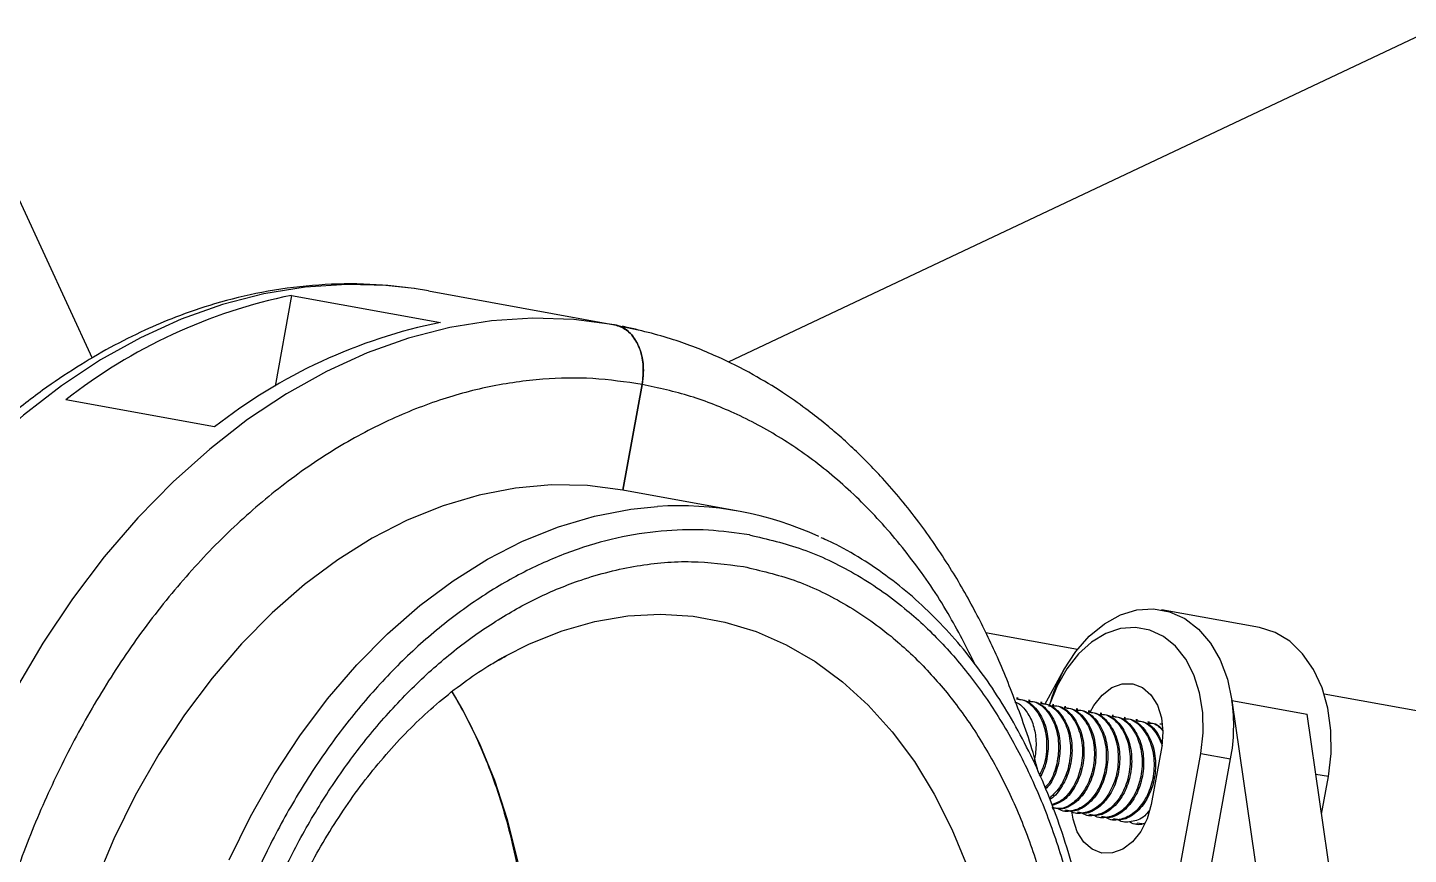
# Model space of a CAD drawing. Header units: inches. Extents: x 0 to 34.2, y 0 to 22.
# Drawn here: x 8.374 to 8.6287, y 11.0445 to 11.197 of the extents above; entities that cross this region are included whole.
import ezdxf

# ---------------------------------------------------------------- set-up
doc = ezdxf.new("R2010")
doc.units = ezdxf.units.IN
doc.header["$MEASUREMENT"] = 0

msp = doc.modelspace()

# ---------------------------------------------------------------- linework, layer by layer
at = {"color": 7, "linetype": 'Continuous', "lineweight": 25}
for p, q in [((8.325751632519648, 11.26604185637746), (8.385923748770628, 11.13604224289748)), ((8.77830390813124, 11.26526056120213), (8.503214757354579, 11.13529154651337)), ((8.422686303390106, 11.14762020287722), (8.419648199126357, 11.13088734891034)), ((8.422686303390106, 11.14762020287722), (8.450140024394111, 11.14263556206208)), ((8.447926760894848, 11.14843621209926), (8.445277944325973, 11.14886880283368)), ((8.447926760894848, 11.14843621209926), (8.482243912149887, 11.14220541108027)), ((8.482257777256176, 11.14220289382502), (8.482243912179026, 11.14220541124079)), ((8.482257777256176, 11.14220289382502), (8.486616276602595, 11.1412786347122)), ((8.487336110974802, 11.1312039053641), (8.483793648120354, 11.11169321432829)), ((8.483807513197505, 11.11169069691251), (8.487349976051952, 11.13120138794842)), ((8.40847391095471, 11.12335327127251), (8.381020189950721, 11.12833791208774)), ((8.505077214509667, 11.10782885938845), (8.483793648192918, 11.11169321472811)), ((8.601187122658366, 11.08634786724397), (8.583162522415934, 11.08962050770064)), ((8.56763197123226, 11.0823160144753), (8.55068105414838, 11.08539371141623)), ((8.460765277814847, 11.08033823136299), (8.461962733078217, 11.08101667307313)), ((8.561647455351402, 11.07217137486724), (8.565148614909743, 11.07853427678496)), ((8.660423461380425, 11.06546830741863), (8.61315856142256, 11.07404996924213)), ((8.556693354924766, 11.07329605339014), (8.556418219800907, 11.07334600835873)), ((8.558894435916038, 11.07289641364205), (8.55861930079199, 11.07294636861064)), ((8.561095516907137, 11.07249677389405), (8.560820381783277, 11.07254672886255)), ((8.563296597898221, 11.07209713414596), (8.563021462774548, 11.07214708911446)), ((8.565497678889509, 11.07169749439787), (8.565222543765461, 11.07174744936637)), ((8.567698759880592, 11.07129785464978), (8.567423624756731, 11.07134780961828)), ((8.569899840871692, 11.07089821490169), (8.569624705748003, 11.07094816987019)), ((8.596129372644182, 11.07290924877996), (8.607488806472732, 10.99446790341093)), ((8.596129372644182, 11.07290924877996), (8.609994449753954, 11.07039183304396)), ((8.572100921862964, 11.07049857515359), (8.571825786739103, 11.0705485301221)), ((8.57430200285425, 11.0700989354055), (8.574026867730202, 11.07014889037401)), ((8.576503083845147, 11.06969929565741), (8.576227948721474, 11.06974925062591)), ((8.578704164836434, 11.06929965590932), (8.578429029712558, 11.06934961087782)), ((8.580905245827704, 11.06890001616123), (8.580630110703657, 11.06894997112973)), ((8.583106326818804, 11.06850037641314), (8.582831191694929, 11.06855033138164)), ((8.620673026610731, 10.99665207207267), (8.609994449753954, 11.07039183304396)), ((8.583168030202408, 11.0644271589095), (8.581219675638133, 11.05369627887073)), ((8.582905891075209, 11.02198338400673), (8.590374631966071, 11.0631186906955)), ((8.588886303739233, 11.02352611548343), (8.595893019488397, 11.06211674346674)), ((8.590374631966071, 11.0631186906955), (8.595893019488397, 11.06211674346674)), ((8.61391761973083, 11.05884410300998), (8.61160594554472, 11.05926382263562)), ((8.612665446339275, 11.05194755414807), (8.61391761973083, 11.05884410300998)), ((8.562948888402158, 11.05296369633424), (8.563224023526017, 11.05291374136574)), ((8.565149969393241, 11.05256405658624), (8.565425104517288, 11.05251410161765)), ((8.567351050384527, 11.05216441683815), (8.567626185508388, 11.05211446186956)), ((8.569552131375612, 11.05176477709006), (8.569827266499471, 11.05171482212156)), ((8.571753212366712, 11.05136513734197), (8.57202834749076, 11.05131518237347)), ((8.573954293357982, 11.05096549759388), (8.574229428481843, 11.05091554262538)), ((8.576155374349254, 11.05056585784579), (8.576430509472942, 11.05051590287729)), ((8.578356455340167, 11.0501662180977), (8.578631590464214, 11.0501162631292)), ((8.580020401715325, 11.0500955883352), (8.578658639472197, 11.05028404608881))]:
    msp.add_line(p, q, dxfattribs=at)
at = {"color": 7, "linetype": 'Continuous', "lineweight": 25, "flags": 128}
for points in [[(8.445277944325973, 11.14886880283368), (8.440440945126545, 11.14941457449889), (8.43285869795576, 11.14965215161598), (8.425217650256618, 11.14914776434966), (8.41755572473189, 11.14790391598605), (8.409910947701459, 11.14592677977426), (8.40232126037637, 11.1432261682887), (8.394824330556881, 11.1398154847288), (8.387457365685062, 11.13571165639876), (8.380256928183723, 11.13093505069685), (8.373258753997266, 11.12550937403149), (8.366497575231074, 11.11946155416595), (8.360006947777347, 11.11282160657492), (8.353819084775736, 11.10562248547729), (8.347964696738323, 11.09789992028343), (8.342472839133299, 11.08969223826933), (8.3398742606262, 11.08542388414203)], [(8.482243912149887, 11.14220541108027), (8.474758096381585, 11.1431837734799), (8.4671758492108, 11.14342135059699), (8.45953480151183, 11.14291696333076), (8.45187287598693, 11.14167311496706), (8.444228098956497, 11.13969597875528), (8.436638411631394, 11.13699536726971), (8.429141481811921, 11.13358468370982), (8.421774516940102, 11.12948085537987), (8.414574079438951, 11.12470424967795), (8.407575905252306, 11.11927857301259), (8.400814726486098, 11.11323075314696), (8.394324099032387, 11.10659080555594), (8.388136236030777, 11.0993916844583), (8.382281847993363, 11.09166911926444), (8.376789990388323, 11.08346143725034), (8.371687919436216, 11.07480937333834)], [(8.483793648120354, 11.11169321432829), (8.477256167636863, 11.11251873320188), (8.470630291251698, 11.11264104497174), (8.463954898186284, 11.11205943193854), (8.457269158215354, 11.11077730688285), (8.450612301826755, 11.10880219303949), (8.444023390026121, 11.10614567995284), (8.437541085134276, 11.10282335547181), (8.431203423926169, 11.09885471428383), (8.42504759443827, 11.09426304352417), (8.419109717757445, 11.08907528613193), (8.413424636070511, 11.0833218827546), (8.408025708217185, 11.07703659312927), (8.402944613948193, 11.07025629798705), (8.39821116803492, 11.06302078264561), (8.39385314532241, 11.05537250355689), (8.389896117753182, 11.04735633918204), (8.386363304316067, 11.03901932665419)], [(8.411173631827513, 11.0434951645381), (8.415130973560176, 11.05151165708153), (8.419489345259095, 11.05916021275593), (8.424223170265645, 11.06639594679522), (8.429304668612646, 11.07317639703481), (8.434704020046984, 11.07946177309671), (8.44038953902791, 11.08521518989475), (8.44632786066877, 11.09040288409164), (8.45248413653729, 11.09499441223483), (8.458822239158545, 11.0989628294116), (8.46530497402613, 11.10228484737177), (8.47189429787422, 11.10494097119327), (8.478551541930246, 11.10691561368511), (8.485237638839084, 11.10819718686014), (8.490177190900065, 11.10869454728292)], [(8.461962733078217, 11.08101667307313), (8.466578659931526, 11.08335200912981), (8.472565444569765, 11.08574377279124), (8.478616573865752, 11.08745784368249), (8.484689603495433, 11.08848219882779), (8.490741935519681, 11.08880965311169), (8.496731117177543, 11.08843790967783), (8.502615138663113, 11.08736957603922), (8.508352727793309, 11.08561214578871), (8.513903639502802, 11.08317794603682), (8.519228938134175, 11.08008405094591), (8.524291270544078, 11.07635216196692), (8.529055128107638, 11.0720084556198), (8.533487095786844, 11.06708339988361), (8.53755608651284, 11.06161154048571), (8.541233559239497, 11.05563125858821), (8.54449371913756, 11.04918450157182), (8.547313698528093, 11.04231648880496)], [(8.565148614909743, 11.07853427678496), (8.567313446027143, 11.08189975575729), (8.569820264225514, 11.08476614454694), (8.572594006060099, 11.08704761283063), (8.575551615401402, 11.08867584497691), (8.578604530444702, 11.08960208566994), (8.581661335577994, 11.0897985998241), (8.58463049870573, 11.0892595030761), (8.587423112059778, 11.08800093798422), (8.589955554427164, 11.08606059066017), (8.592151995080929, 11.0834965623074), (8.593946664432384, 11.08038562945477), (8.595285823417408, 11.07682094498274), (8.596129372644182, 11.07290924877996)], [(8.590374631966071, 11.0631186906955), (8.590812691917629, 11.06692758307396), (8.590745009903882, 11.07069588482204), (8.590173890754105, 11.07429527094344), (8.589118783246201, 11.07760316866072), (8.587615617800934, 11.08050693148444), (8.585715582914407, 11.08290767525444), (8.583483381996142, 11.08472364552087), (8.580995029971097, 11.08589300159446), (8.57833526468291, 11.08637592245651), (8.575594661248624, 11.08615596281627), (8.572866547631284, 11.08524061313555), (8.570243826467594, 11.08366104454986), (8.567815811381752, 11.0814710473728), (8.565665185515018, 11.07874519933177), (8.563865185852181, 11.07557632591245), (8.562477109222833, 11.07207233929845), (8.56244188914765, 11.07196176700575)], [(8.61391761973083, 11.05884410300998), (8.614425870183586, 11.06312642786103), (8.61439732306592, 11.0673732963065), (8.613832845767236, 11.07145566939754), (8.612749589644698, 11.07524950629372), (8.611180468887486, 11.07863953318068), (8.60917316043575, 11.08152274580685), (8.606788655341184, 11.08381153921558), (8.604099405584432, 11.08543636957744), (8.601187122658366, 11.08634786724397)], [(8.569949969895369, 11.07073209345126), (8.57065022473324, 11.07199035021897), (8.572180663699575, 11.07390382836654), (8.573968755535011, 11.07526065709809), (8.575892644735518, 11.07596837077772), (8.57782122143192, 11.07597873988769), (8.579623056309327, 11.07529105779034), (8.581175357298488, 11.07395218888417), (8.58237233765218, 11.07205337487246), (8.583132425137611, 11.06972401679223), (8.583403821048496, 11.06712285654721), (8.583168030202408, 11.0644271589095)], [(8.424122546646862, 10.91950889644512), (8.42417222469069, 10.91954744136763), (8.429608713309861, 10.92414896935764), (8.434799642923533, 10.92931725126927), (8.439708602890178, 10.93501603531824), (8.444301160382864, 10.94120534862908), (8.448545101910145, 10.94784177761594), (8.452410659271973, 10.95487877249767), (8.455870718360636, 10.96226697381142), (8.45890100934752, 10.96995455863314), (8.461480276918708, 10.97788760407904), (8.463590429365485, 10.98601046553505), (8.46521666548454, 10.99426616696444), (8.466347578397723, 11.0025968005534), (8.466975235564078, 11.01094393289278), (8.46709523441882, 11.01924901484658), (8.466706733256693, 11.02745379223218), (8.465812457134223, 11.03550071443142), (8.46441867875577, 11.04333333806655), (8.46253517447507, 11.05089672291069), (8.46017515572143, 11.05813781725343), (8.45735517633071, 11.06500583002057), (8.45409501643263, 11.07145258703733), (8.452281778682636, 11.07454456242966)], [(8.581219675638133, 11.05369627887073), (8.580492766791334, 11.05108975117938), (8.579324277580161, 11.04875002398918), (8.577793838613827, 11.04683654584152), (8.576005746778579, 11.04547971710998), (8.574081857577697, 11.04477200343044), (8.572153280881484, 11.04476163432046), (8.570351446004077, 11.04544931641782), (8.568799145014916, 11.04678818532398), (8.567602164661206, 11.0486869993357), (8.56684207717579, 11.05101635741593), (8.566624378475096, 11.05248945801975)]]:
    msp.add_lwpolyline(points, dxfattribs=at)
at = {"color": 7, "linetype": 'Continuous', "lineweight": 25}
for centre, radius, start, end in [((8.442683006919712, 11.04975212216539), 0.09989008646643796, 101.5478984686327, 128.1197191424811), ((8.470136727923887, 11.04476748135026), 0.09989008646640865, 101.5478984686327, 128.1197191424811), ((8.494040289889156, 11.04703442067236), 0.06178102255086993, 65.23809883421237, 93.58498042745944), ((8.594089138066204, 11.06272081945731), 0.03297907386856899, 151.3472656917629, 164.1076129468638), ((8.562750037053085, 11.06824140715262), 0.03370413609589402, 349.5301287733404, 7.960745935629418)]:
    msp.add_arc(centre, radius, start, end, dxfattribs=at)
for points, knots in [([(8.445324007638186, 11.14886209686008), (8.442178491237769, 11.14921692855956), (8.43583422036112, 11.14993259750879), (8.426432560923057, 11.14958296932156), (8.417308268463165, 11.14834460866988), (8.408968259355778, 11.14630959537984), (8.401759415523724, 11.14384900336802), (8.395339902369466, 11.14113508305962), (8.389250099825581, 11.13808271562667), (8.382952332746397, 11.13438798066048), (8.376420186762491, 11.1299661787467), (8.369403861697082, 11.12448838767961), (8.361749501233144, 11.11753485959184), (8.353573293649948, 11.10887323076466), (8.345320719961318, 11.09827505241605), (8.339777345263132, 11.09043592592556), (8.337337720173304, 11.08594456818501), (8.337307987422339, 11.0858898300935)], [0, 0, 0, 0, 0.07510799325996104, 0.1514871943337111, 0.2292069910258564, 0.3035447158691542, 0.3653378791380984, 0.4143820698355131, 0.4701855491884425, 0.5249356959664134, 0.5817797214648895, 0.6471315718015961, 0.7218449996694467, 0.8058985717950328, 0.8992719515644214, 0.998772384331855, 1, 1, 1, 1]), ([(8.482243912149887, 11.14220541108027), (8.482995945925847, 11.14195747234287), (8.484500013477767, 11.14146159486797), (8.486251430814418, 11.13940623636232), (8.48735417611, 11.13664902408041), (8.487678594456398, 11.13375675914229), (8.48743340105128, 11.13192910045424), (8.487336110974802, 11.1312039053641)], [0, 0, 0, 0, 0.2146938603871431, 0.4293877207673774, 0.644081581349256, 0.858775442377936, 1, 1, 1, 1]), ([(8.487349976051952, 11.13120138794842), (8.487473233052386, 11.13231189799765), (8.487719747053267, 11.1345329180963), (8.487067217984855, 11.13767119616024), (8.48572621432481, 11.14019361241025), (8.484008649573585, 11.14171297566559), (8.4827551516108, 11.14206372163871), (8.482257777256176, 11.14220289382502)], [0, 0, 0, 0, 0.2146938613774519, 0.4293877227645287, 0.6440815838875149, 0.8587754445334479, 1, 1, 1, 1]), ([(8.560347634175574, 11.0598770608709), (8.560300752475314, 11.06007316809483), (8.559339455934923, 11.06409429350015), (8.556855103136904, 11.07113654745535), (8.55308432001693, 11.0806935658527), (8.548869132268319, 11.08935927297797), (8.544059904424063, 11.09774326138397), (8.538336736680288, 11.10608484020158), (8.533123064441089, 11.11238313801378), (8.528968903942348, 11.11676646267656), (8.52622844339894, 11.11944652536707), (8.523489166440438, 11.12192983561219), (8.520621018717678, 11.1243401043831), (8.517249665568212, 11.12695215823733), (8.512965694398938, 11.12994463930413), (8.507525360391902, 11.13324919914348), (8.500830471683743, 11.13660215164271), (8.492820435163804, 11.13976893622172), (8.486885929706014, 11.14117356034057), (8.483732480019762, 11.14191994291936)], [0, 0, 0, 0, 0.004500906782377426, 0.09228987210418112, 0.1711692007248708, 0.2434045491950058, 0.3208278238767097, 0.4051598087636281, 0.4940560324773914, 0.5284896861325519, 0.5620720221621612, 0.5948006848434524, 0.6266735863751901, 0.6629182264160598, 0.7095131746126647, 0.7664983475541827, 0.833902223547162, 0.9117397422990496, 1, 1, 1, 1]), ([(8.487336110974802, 11.1312039053641), (8.484313831750203, 11.13163768666371), (8.478269149827799, 11.13250526698462), (8.468825962801317, 11.13231829793047), (8.459151476227301, 11.13097016300364), (8.449205567037469, 11.1282342611612), (8.439223225801273, 11.12413276550408), (8.429278347190913, 11.11859782069135), (8.419573995293401, 11.11168210665022), (8.410271693929268, 11.10346236219272), (8.401523608444444, 11.094060093306), (8.393464378842644, 11.08363389652932), (8.38620392588982, 11.07237152166006), (8.379850209953412, 11.06052597896393), (8.374392721675767, 11.04821987288198), (8.369911824168186, 11.03576417191955), (8.366323784005173, 11.02317464977626), (8.363613006463755, 11.01057553372838), (8.361721563347364, 10.99782730014684), (8.360654840295906, 10.98478033288017), (8.360470993649248, 10.9715440813723), (8.36125400074497, 10.95810489812612), (8.363038016769725, 10.94478150544404), (8.365875859108142, 10.9316856313062), (8.369755445169593, 10.9190917608943), (8.374639872255337, 10.90721430190356), (8.380458847317907, 10.89624905958165), (8.38711263187336, 10.88636327704857), (8.394476988386526, 10.87768557681492), (8.402380138808391, 10.87033684553574), (8.410729416331424, 10.86427912125746), (8.41931235816137, 10.85961609013492), (8.428087279422694, 10.85612117302686), (8.43405114501208, 10.8548084627074), (8.4370331387135, 10.85415209414152)], [0, 0, 0, 0, 0.02912382761476008, 0.05824884506697987, 0.08912050993435955, 0.1199945271050201, 0.1519019126373486, 0.1843130552574874, 0.2170689551740843, 0.2499999951265724, 0.2829310350790597, 0.3156869349956566, 0.3480980776157955, 0.3800054631481246, 0.4108771278766055, 0.4417511449192434, 0.4708743784939196, 0.4999999949787954, 0.529123228569556, 0.558248845066319, 0.5891205099342353, 0.6199945271043745, 0.6519019126367036, 0.6843130552568425, 0.7170689551734402, 0.7499999951259274, 0.7829310350784142, 0.8156869349950124, 0.8480980776151501, 0.8800054631474797, 0.9108771278736959, 0.9417511449186216, 0.970874977586225, 1, 1, 1, 1]), ([(8.54883697523319, 11.07940059807797), (8.547198385731765, 11.0826422311495), (8.543688678936665, 11.08958550865086), (8.537255829355495, 11.09897532075076), (8.52990997190329, 11.10767181135632), (8.522001989211379, 11.11501563427023), (8.51365395957278, 11.12107462608377), (8.505070691358334, 11.12573732568232), (8.496295851256214, 11.12923232522737), (8.490331975057853, 11.13054502477067), (8.487349976051952, 11.13120138794842)], [0, 0, 0, 0, 0.1167233408791108, 0.2500105745252695, 0.3818949541377658, 0.5117294926885093, 0.6373495733484648, 0.7629792258304133, 0.8814871923107753, 1, 1, 1, 1]), ([(8.507114094041167, 11.10342825711102), (8.504602575797282, 11.10378898161443), (8.49957941583996, 11.10451044835497), (8.491732031949791, 11.10435573813672), (8.483692292675986, 11.10323628994909), (8.475405002929179, 11.10095646734982), (8.467109127061367, 11.09754723838101), (8.458846361534645, 11.09294082205108), (8.450802010424145, 11.08720963198837), (8.443071480093366, 11.0803789130569), (8.435801285801679, 11.07256585920633), (8.42912144361997, 11.06392349940149), (8.423083659812965, 11.05456909616646), (8.417233013314718, 11.04366573020262), (8.411875247147108, 11.03117914798949), (8.407396424352367, 11.01727701629212), (8.404469855677352, 11.00436254662722), (8.402724483648587, 10.99259499908151), (8.4018379279748, 10.98175256555363), (8.401685109237405, 10.97075292386269), (8.402338237576286, 10.9595550773945), (8.403821929729872, 10.9484829285182), (8.40618597343388, 10.93760339772894), (8.409401367381413, 10.92716402603946), (8.413460907112484, 10.91729387764468), (8.418296774987741, 10.90818166953939), (8.423812601029834, 10.8999881199515), (8.429929190033121, 10.8927727494706), (8.437202611445818, 10.88599910929198), (8.445702527717824, 10.88013442779959), (8.455324559041753, 10.87553237227404), (8.46201760461975, 10.87397091297213), (8.465313032481038, 10.87320210355232)], [0, 0, 0, 0, 0.02912547583391309, 0.05825238351038796, 0.08912584776757694, 0.1200021427510961, 0.1521624466515565, 0.1843255927196481, 0.217083841171773, 0.2500172596156609, 0.2829506780595485, 0.3157089265116731, 0.3478692306379788, 0.3800323769377974, 0.4211706176828889, 0.461186453087608, 0.4999999945926464, 0.5291247556005136, 0.5582523841449534, 0.5891258484007765, 0.6200021433856343, 0.6521624472829685, 0.6843255933541975, 0.7170838418063221, 0.7500172602502096, 0.7829506786940986, 0.8157089271462235, 0.8478692312723107, 0.8800323775723504, 0.9211706183174448, 0.9611870952246638, 1, 1, 1, 1]), ([(8.507114094041167, 11.10342825711102), (8.510409521902833, 11.10265944769204), (8.517102567481377, 11.10109798839177), (8.526724598800708, 11.09649593285358), (8.53522451508977, 11.09063125140772), (8.542497936450975, 11.08385761108994), (8.548614525636747, 11.07664224110204), (8.554130350983296, 11.06844868963351), (8.558966221479015, 11.05933648861109), (8.56302575143831, 11.04946631380439), (8.566241181445307, 11.03902703958078), (8.568605093086557, 11.02814715183977), (8.570249293992648, 11.01588265118851), (8.570875617634139, 11.00230971123432), (8.57018096114723, 10.98772003465741), (8.568220155710893, 10.97342532023557), (8.565030619789749, 10.95935369075559), (8.560551902618167, 10.94545111500449), (8.555194108409827, 10.93296465041827), (8.549343467876634, 10.92206126021018), (8.543305682514877, 10.91270686054054), (8.536625841087565, 10.90406450889646), (8.529355645349392, 10.89625141844424), (8.521625120038356, 10.88942083757427), (8.513580750503348, 10.88368913761968), (8.505318052427434, 10.8790845887981), (8.49612743877137, 10.87530018708748), (8.486108505152627, 10.87279790332486), (8.475482829814101, 10.87187240338455), (8.468668281376418, 10.87276340503424), (8.465313032481038, 10.87320210355232)], [0, 0, 0, 0, 0.03881558537273412, 0.07883482600232752, 0.1199759079448669, 0.1521412755797312, 0.1843038008450945, 0.217064311732916, 0.2500000047105478, 0.2829356976881797, 0.3156962085760008, 0.3478615759784432, 0.3800241010186237, 0.421167701093042, 0.4611863332059453, 0.500000004772184, 0.538816226917795, 0.5788348259980213, 0.6199759079438962, 0.6521412755754857, 0.684303800844157, 0.7170643117319792, 0.7500000047096109, 0.7829356976872429, 0.8156962085750644, 0.8478615759777048, 0.8800241010176894, 0.9211677010924321, 0.961185691722116, 0.9999999999999999, 0.9999999999999999, 0.9999999999999999, 0.9999999999999999]), ([(8.569174284303694, 10.97325239900222), (8.569666309568065, 10.97620536382595), (8.57035674594235, 10.98034912325148), (8.571060642672817, 10.98649997254414), (8.571520167076097, 10.99174602348914), (8.571832404922393, 10.99799475691077), (8.571904581207686, 11.0045296917997), (8.571695173592508, 11.01132405189039), (8.571175389074401, 11.01825719752159), (8.570325566919541, 11.0252481685318), (8.569133540598424, 11.03222785728864), (8.567592446892295, 11.0391374696354), (8.565699558252973, 11.0459255313233), (8.563455396076211, 11.05254607242664), (8.56086308263075, 11.05895748076377), (8.557927849077405, 11.06512167247055), (8.554656607205896, 11.0710035101131), (8.551057676250913, 11.07657034545478), (8.547140431846156, 11.08179132840096), (8.542915461813067, 11.08663809493073), (8.53839305931091, 11.09108041845036), (8.53358820025652, 11.0951008743233), (8.52850133918509, 11.09863787381251), (8.524082580797614, 11.10126788710521), (8.521295828140975, 11.10250471066221), (8.5203609460341, 11.10291963238471)], [0, 0, 0, 0, 0.05371244685448071, 0.07537220089131651, 0.1113142436951167, 0.148576710407452, 0.1884932137867273, 0.2300899659478176, 0.2729753912015075, 0.3168388656137452, 0.3614624964738276, 0.4066882677330072, 0.4524008503404794, 0.4985158565768308, 0.544970760401846, 0.5917219427408213, 0.6387401892394259, 0.6860085020694917, 0.7335207651927702, 0.781281143838672, 0.8293040880109586, 0.8776148130149364, 0.9262500635490507, 0.9752588390658917, 0.9999999999999999, 0.9999999999999999, 0.9999999999999999, 0.9999999999999999]), ([(8.466372636166131, 10.87903804339694), (8.46324439217171, 10.87976787971676), (8.456890893110058, 10.88125018556663), (8.447756582034074, 10.88561865621984), (8.439687764498693, 10.89118603538981), (8.432782732572376, 10.89761617469144), (8.42697160798256, 10.90447245683105), (8.421733925691488, 10.91224952225819), (8.417150971789493, 10.92089571704321), (8.413296809909282, 10.93025386648202), (8.410245798747493, 10.94016488110421), (8.407998998400231, 10.95050216349413), (8.40643832111924, 10.96214472910629), (8.405843706355393, 10.97502953666188), (8.406502992446239, 10.98887955179744), (8.408364386672929, 11.00244956764988), (8.411392223588908, 11.01580778831155), (8.415643715948208, 11.02900563074667), (8.420729927794586, 11.04085896554809), (8.426283932241457, 11.05121006019039), (8.432021104066255, 11.06009745116972), (8.438361675582716, 11.06830359454034), (8.445259380405874, 11.07570935269255), (8.452589516504178, 11.08219282548747), (8.460226607059056, 11.08763211893182), (8.468077320924493, 11.09200811147739), (8.476801859423535, 11.09560040699928), (8.486312959355287, 11.09797590329335), (8.496399964524954, 11.0988547278362), (8.502869239468424, 11.09800881564851), (8.506054490356263, 11.09759231726648)], [0, 0, 0, 0, 0.03881420145439427, 0.07883208373471164, 0.1199756739666087, 0.1521380628438668, 0.184303445877833, 0.2171501914804838, 0.2499999949514708, 0.2828467406404255, 0.3156965441999666, 0.3478589333170187, 0.3800243165932549, 0.4211652542181171, 0.4611837774423989, 0.4999999949729566, 0.5388135257150773, 0.5788320837339916, 0.6199756739655607, 0.6521380628434206, 0.6843034458767958, 0.7171501914806125, 0.7499999949504302, 0.7828467406415492, 0.8156965441989403, 0.8478589333184772, 0.8800243165922171, 0.9211652542176335, 0.9611844532504081, 0.9999999999999999, 0.9999999999999999, 0.9999999999999999, 0.9999999999999999]), ([(8.506054490356263, 11.09759231726648), (8.509182734350855, 11.09686248094667), (8.515536233412522, 11.0953801750968), (8.52467054448849, 11.0910117044434), (8.532739362023872, 11.08544432527343), (8.539644393950205, 11.0790141859718), (8.545455518539834, 11.07215790383228), (8.550693200830905, 11.06438083840515), (8.555276154733074, 11.05573464362004), (8.559130316613096, 11.04637649418122), (8.562181327774901, 11.03646547955904), (8.564428128122163, 11.02612819716921), (8.565988805403155, 11.01448563155705), (8.566583420166829, 11.00160082400163), (8.565924134076155, 10.98775080886598), (8.564062739849465, 10.97418079301364), (8.561034902933486, 10.96082257235179), (8.556783410574186, 10.94762472991667), (8.55169719872762, 10.93577139511506), (8.546143194280749, 10.92542030047294), (8.54040602245595, 10.91653290949362), (8.534065450939678, 10.90832676612309), (8.527167746116692, 10.90092100797097), (8.519837610018028, 10.89443753517596), (8.512200519463509, 10.8889982417317), (8.5043498055979, 10.88462224918604), (8.495625267098859, 10.88102995366415), (8.486114167167278, 10.87865445737008), (8.47602716199744, 10.87777563282723), (8.46955788705397, 10.87862154501492), (8.466372636166131, 10.87903804339694)], [0, 0, 0, 0, 0.03881420145538342, 0.07883208373685026, 0.1199756739666156, 0.1521380628447988, 0.1843034458778238, 0.2171501914812236, 0.2499999949514779, 0.2828467406414941, 0.3156965441999625, 0.3478589333177027, 0.380024316593259, 0.421165254218067, 0.4611837774417153, 0.4999999949729567, 0.5388135257147578, 0.5788320837346385, 0.619975673965571, 0.65213806284503, 0.6843034458768013, 0.7171501914800383, 0.7499999949504178, 0.7828467406397855, 0.8156965441989346, 0.8478589333178241, 0.8800243165922188, 0.9211652542175499, 0.9611844532503143, 1, 1, 1, 1]), ([(8.460686407477066, 11.08029097690977), (8.460698516811616, 11.08029848322152), (8.461161360436984, 11.08058538986758), (8.461704232110923, 11.08084143144839), (8.462261243449877, 11.0810992661808), (8.462260410638098, 11.08109603643698), (8.462260061497949, 11.08109468242897)], [0, 0, 0, 0, 0.009515302005696117, 0.3636943745793923, 0.7332410945189651, 1, 1, 1, 1]), ([(8.412027158793638, 11.00178485096709), (8.412543660228263, 11.00440374766119), (8.413270353201156, 11.0080884108535), (8.414630990043776, 11.01345953932141), (8.415919808477554, 11.01800936732994), (8.417659848706524, 11.02334189635262), (8.41969961014505, 11.02882134753182), (8.422063230077836, 11.03440385694111), (8.424732562403799, 11.03997194445439), (8.427693473413225, 11.04544513400507), (8.430928422175539, 11.0507562921575), (8.43441804443552, 11.05584984714564), (8.438141435746413, 11.06067882843724), (8.442076409699597, 11.06520391966036), (8.44620032537643, 11.06938920049799), (8.45048953894273, 11.07321369102118), (8.45492446203991, 11.07662429259291), (8.458738953614585, 11.07921179025337), (8.461083597903976, 11.08047863867826), (8.46189079760995, 11.08091478145733)], [0, 0, 0, 0, 0.07518602998496164, 0.1057831711660477, 0.1565023037412392, 0.20909639948041, 0.265422268098742, 0.3240829597325803, 0.3845107394647974, 0.4462564126153981, 0.5090073101645483, 0.5725419299841301, 0.6367074013850833, 0.7014053063161461, 0.7665760673961263, 0.8322053925417053, 0.8983213053194611, 0.9649946847653047, 1, 1, 1, 1]), ([(8.452254994464573, 11.074490999075), (8.453179886021914, 11.07290758204655), (8.455095772082462, 11.06962757955452), (8.457650692976998, 11.0641884067612), (8.459976786655433, 11.05832994861458), (8.461969208367346, 11.05217391478562), (8.463622110139028, 11.04577124268385), (8.46492255044203, 11.03916496781882), (8.465863549658888, 11.0324120109278), (8.466442199979332, 11.02558981042555), (8.466664668480337, 11.01883442415736), (8.466561904976796, 11.01242725341287), (8.466224959882183, 11.00684294672691), (8.465739118465455, 11.00180547320202), (8.465130953407401, 10.99710969784798), (8.464167390103423, 10.9912452006967), (8.463061731579629, 10.98598938866308), (8.461710189560334, 10.9806167103123), (8.460418600634387, 10.97606735445492), (8.458679457767744, 10.97073467241138), (8.456639434178815, 10.96525526630463), (8.45427588974766, 10.95967274244448), (8.45160653480092, 10.95410466496205), (8.448645635577915, 10.94863144960285), (8.445410662487799, 10.94332038657197), (8.441921127047161, 10.93822647093613), (8.438197408448787, 10.93339885533252), (8.43426367072882, 10.92886860394177), (8.430135090373314, 10.92470279441128), (8.426728338290335, 10.92159406249709), (8.42467165309873, 10.9200318813136), (8.424084108550536, 10.91958560443989)], [0, 0, 0, 0, 0.03741239457524461, 0.07749869126764816, 0.1174904583409342, 0.1573941440600456, 0.1971902337251728, 0.2368413616351806, 0.2762651291226909, 0.3152917238831279, 0.3535402274560493, 0.389971204192909, 0.4220192120747687, 0.4460837195659802, 0.4733689480593354, 0.4998397485653397, 0.5436454102270242, 0.5614722327718044, 0.5910227378563324, 0.621665653352805, 0.6544828129232824, 0.688660311203997, 0.7238673686113165, 0.7598422706994139, 0.7964028470132516, 0.8334200436942423, 0.8708047936419584, 0.9084997555144526, 0.9464702177222922, 0.9847078532642114, 1, 1, 1, 1]), ([(8.556057725924791, 11.07261325284127), (8.556161744164685, 11.07258467135935), (8.55697844734404, 11.07236026276418), (8.558225289257567, 11.07102708657011), (8.559496887313966, 11.06872135570577), (8.560072369707992, 11.06579223751388), (8.559980197609095, 11.06334406941956), (8.559677339887006, 11.06198498249637), (8.559601751456167, 11.06164577619423)], [0, 0, 0, 0, 0.03224476645901299, 0.2531710142072656, 0.4740971828901652, 0.6947955376220275, 0.9238258603507049, 1, 1, 1, 1]), ([(8.556391170792736, 11.07317822539912), (8.556772451136158, 11.07314944162387), (8.558084695089308, 11.07305037715445), (8.55995824250888, 11.07139449096145), (8.561543522302987, 11.06852225259045), (8.562105827081954, 11.0649101372888), (8.561780519930323, 11.0614779947267), (8.560906612945955, 11.05970147536936), (8.560559726905094, 11.05899630905598)], [0, 0, 0, 0, 0.08164036279686905, 0.2809797942062238, 0.4752174126603538, 0.6694550311145064, 0.8687944625238854, 1, 1, 1, 1]), ([(8.556666305916783, 11.07312827043062), (8.557047555479041, 11.07309950785837), (8.558359693493687, 11.07300051636284), (8.56023491170147, 11.0713434792755), (8.561804069871153, 11.06849266925544), (8.562394154741387, 11.06491087330956), (8.562102150545758, 11.06238278237736), (8.561553624096614, 11.06029824774957), (8.561139249109521, 11.05949806730771), (8.560743721708969, 11.05873428257168)], [0, 0, 0, 0, 0.08059928935536936, 0.277396755237277, 0.469157466203717, 0.657553038262607, 0.8510706724392795, 0.8578446295495686, 1, 1, 1, 1]), ([(8.558592251784024, 11.07277858565103), (8.558973493585507, 11.07274984675289), (8.560285604890293, 11.07265093673603), (8.562161244346523, 11.07099261462472), (8.56373779763159, 11.06813053719574), (8.564332567389563, 11.06448062043637), (8.563847347597306, 11.06079717653726), (8.562823002244006, 11.05804788058183), (8.56188449622891, 11.05707475633035), (8.561649691508448, 11.05683129047697)], [0, 0, 0, 0, 0.07262552745990167, 0.2499536388707001, 0.4227432861666766, 0.5955329334626593, 0.7728610448734796, 0.9431721288997302, 1, 1, 1, 1]), ([(8.558867386907883, 11.07272863068253), (8.559248637800605, 11.07269986651897), (8.560560780394676, 11.07260086954644), (8.562435926378736, 11.07094391883786), (8.564005384068759, 11.06809275059549), (8.564594373311142, 11.06451226500552), (8.564305192843987, 11.06198079693316), (8.563677535084683, 11.05961592975221), (8.563052351317845, 11.05791002599794), (8.56204672143246, 11.05688673444151), (8.56174954705676, 11.05658434085321)], [0, 0, 0, 0, 0.0715713956860613, 0.246325657333987, 0.4166073289391469, 0.5839007894791903, 0.7557425920392732, 0.761757800964545, 0.9295968846984881, 1, 1, 1, 1]), ([(8.560793332775107, 11.07237894590294), (8.561174582857564, 11.07235019399234), (8.562486722662973, 11.07225123919062), (8.564361912630329, 11.07059362339365), (8.565940340867343, 11.06772859971709), (8.56652813529557, 11.06408964379712), (8.566069249860368, 11.06036481882091), (8.564653176363382, 11.05697127595947), (8.563188261879734, 11.05556553772219), (8.56244853589534, 11.05485569348687)], [0, 0, 0, 0, 0.06502435276447724, 0.2237928474621748, 0.3784978853846486, 0.5332029233071378, 0.6919714180048557, 0.8444573054710564, 1, 1, 1, 1]), ([(8.561068467898982, 11.07232899093444), (8.561449718383086, 11.0723002278451), (8.562761859570077, 11.0722012345698), (8.564637027743789, 11.07054422555203), (8.566206393410955, 11.06769329912404), (8.566795719267128, 11.06411192899171), (8.566505671255916, 11.06158274062321), (8.56587926708042, 11.0592145793161), (8.564885082673351, 11.0570684704454), (8.563508134127357, 11.05512672119506), (8.562660427296725, 11.05476094738578), (8.562641149469295, 11.0547526292691)], [0, 0, 0, 0, 0.06466129697175332, 0.2225433265337191, 0.3763845871513449, 0.5275261434912726, 0.6827769070258853, 0.6882113575760754, 0.839845858101836, 0.9963579107968633, 1, 1, 1, 1]), ([(8.562994413766207, 11.07197930615485), (8.563375666104836, 11.07195054430968), (8.564687813674663, 11.07185155531622), (8.5665628811854, 11.07019447876721), (8.568141820225526, 11.06732720572646), (8.568727714327917, 11.06369661805107), (8.568276003300454, 11.0599401999673), (8.566828154550794, 11.05664845785703), (8.564926089943981, 11.05435537740067), (8.563501975395441, 11.05387756785302), (8.562922643008303, 11.05368319406049)], [0, 0, 0, 0, 0.05859194300420986, 0.2016545679546766, 0.3410557058214268, 0.4804568436881848, 0.623519468638668, 0.7609209812646665, 0.9027422205599817, 1, 1, 1, 1]), ([(8.565195494757479, 11.07157966640676), (8.565576746956484, 11.07155090927156), (8.566888894046237, 11.07145193648849), (8.568763969127897, 11.06979460428139), (8.570342876587379, 11.06692839766682), (8.570928888179086, 11.06329384259697), (8.57047673358749, 11.05955240284226), (8.569030502744296, 11.05620602702963), (8.566897120913023, 11.05384995415815), (8.564696769781776, 11.05273480562429), (8.563428842456856, 11.05302707894104), (8.562975937410311, 11.05313147929385)], [0, 0, 0, 0, 0.05215715658714588, 0.1795081087611239, 0.3035996920632874, 0.4276912753654616, 0.5550422275394563, 0.6773537919268999, 0.8035996920633135, 0.9298455921997694, 1, 1, 1, 1]), ([(8.563269548890254, 11.07192935118635), (8.563650799439777, 11.07190058780237), (8.564962940852338, 11.07180159351295), (8.566838105470344, 11.07014460048834), (8.56840748588265, 11.06729360773516), (8.56899675780255, 11.06371248021629), (8.568706848799462, 11.06118266656758), (8.56808024375977, 11.05881540877787), (8.567103010640395, 11.05659305047673), (8.565142438684328, 11.05425325060628), (8.563650601476386, 11.05376159558081), (8.563004683077537, 11.05354872448124)], [0, 0, 0, 0, 0.05794719581298981, 0.1994355560971207, 0.3373027203920557, 0.4727505040103794, 0.6118808155874399, 0.6167509803523912, 0.7526405233321755, 0.8929011581996269, 0.9999999999999999, 0.9999999999999999, 0.9999999999999999, 0.9999999999999999]), ([(8.565470629881338, 11.07152971143826), (8.56585188043233, 11.07150094789413), (8.567164021849472, 11.07140195305345), (8.569039186392725, 11.06974496872336), (8.570608567115624, 11.06689393991292), (8.571197837899643, 11.06331294428914), (8.570907931823916, 11.06078279071134), (8.570281322554425, 11.05841602411223), (8.569304446397158, 11.05615221337634), (8.56717258426603, 11.0538010621885), (8.5649718636476, 11.0526847170382), (8.563703966722192, 11.05297708880572), (8.563251072534172, 11.05308152432535)], [0, 0, 0, 0, 0.05215280342740265, 0.1794931265895156, 0.3035743529144344, 0.4254781229695155, 0.5506961889806539, 0.555079364768234, 0.6773807207429987, 0.8036160840978143, 0.9298514474526501, 1, 1, 1, 1]), ([(8.567396575748765, 11.07118002665867), (8.56777782743434, 11.07115126763303), (8.569089972756776, 11.07105228834364), (8.570965075709108, 11.06939505874986), (8.57254386691174, 11.0665284241043), (8.573130311009674, 11.06289546142566), (8.572676523553001, 11.05914800982645), (8.57123624861289, 11.05582356231585), (8.569080144068478, 11.05338382949988), (8.566608595439734, 11.05239951801326), (8.564770440816574, 11.05233949343636), (8.564081515507102, 11.05293817696006), (8.564042616611708, 11.05297198051956)], [0, 0, 0, 0, 0.0492291761166807, 0.1694309444535912, 0.2865563172444427, 0.4036816900352986, 0.5238834583722238, 0.6393287383363618, 0.758487489665938, 0.8776462409955418, 0.9930915209596045, 1, 1, 1, 1]), ([(8.567671710872437, 11.07113007169017), (8.56805296142343, 11.07110130814604), (8.56936510284076, 11.07100231330536), (8.571240267384013, 11.06934532897527), (8.572809648106707, 11.06649430016483), (8.573398918890742, 11.06291330454105), (8.573109012815188, 11.06038315096325), (8.57248240354551, 11.05801638436414), (8.571505527388242, 11.05575257362825), (8.569373665257114, 11.05340142244041), (8.567172944638887, 11.05228507729011), (8.565905047713276, 11.05257744905772), (8.565452153525271, 11.05268188457726)], [0, 0, 0, 0, 0.05215280342740116, 0.1794931265895006, 0.3035743529144356, 0.4254781229695188, 0.5506961889806603, 0.5550793647682396, 0.6773807207430069, 0.8036160840978117, 0.9298514474526682, 1, 1, 1, 1]), ([(8.569597656739662, 11.07078038691058), (8.569978908425423, 11.07075162788494), (8.571291053748064, 11.07065264859554), (8.57316615670038, 11.06899541900177), (8.574744947902824, 11.06612878435621), (8.575331392000944, 11.06249582167757), (8.574877604544273, 11.05874837007836), (8.573437329603989, 11.05542392256776), (8.571281225059561, 11.05298418975179), (8.568809676430833, 11.05199987826517), (8.566971521807673, 11.05193985368827), (8.566282596498013, 11.05253853721197), (8.566243697602792, 11.05257234077147)], [0, 0, 0, 0, 0.04922917611668245, 0.1694309444535889, 0.2865563172444387, 0.4036816900353, 0.523883458372224, 0.6393287383363603, 0.75848748966592, 0.8776462409955195, 0.9930915209596037, 1, 1, 1, 1]), ([(8.569872791863709, 11.07073043194208), (8.570254042414701, 11.07070166839795), (8.57156618383203, 11.07060267355726), (8.573441348375285, 11.06894568922718), (8.575010729097993, 11.06609466041674), (8.575599999882014, 11.06251366479296), (8.575310093806287, 11.05998351121516), (8.57468348453661, 11.05761674461605), (8.573706608379528, 11.05535293388015), (8.571574746248213, 11.05300178269232), (8.569374025630157, 11.05188543754211), (8.568106128704375, 11.05217780930963), (8.567653234516543, 11.05228224482917)], [0, 0, 0, 0, 0.05215280342739995, 0.1794931265895153, 0.3035743529144341, 0.4254781229695147, 0.5506961889806532, 0.5550793647682315, 0.6773807207429962, 0.8036160840978117, 0.9298514474526477, 1, 1, 1, 1]), ([(8.571798737730948, 11.07038074716248), (8.572179989416522, 11.07035198813685), (8.573492134739148, 11.07025300884745), (8.575367237691463, 11.06859577925368), (8.57694602889411, 11.06572914460812), (8.577532472992043, 11.06209618192948), (8.577078685535373, 11.05834873033027), (8.575638410595072, 11.05502428281967), (8.57348230605066, 11.0525845500037), (8.571010757421933, 11.05160023851717), (8.569172602798773, 11.05154021394027), (8.568483677489285, 11.05213889746388), (8.56844477859408, 11.05217270102338)], [0, 0, 0, 0, 0.04922917611668311, 0.1694309444535938, 0.2865563172444445, 0.4036816900352997, 0.5238834583722244, 0.6393287383363643, 0.7584874896659403, 0.8776462409955412, 0.9930915209596061, 1, 1, 1, 1]), ([(8.572073872854808, 11.07033079219399), (8.572455123405785, 11.07030202864986), (8.573767264823129, 11.07020303380917), (8.575642429366196, 11.06854604947909), (8.577211810089079, 11.06569502066874), (8.577801080873098, 11.06211402504487), (8.57751117479737, 11.05958387146707), (8.57688456552788, 11.05721710486796), (8.575907689370613, 11.05495329413206), (8.573775827239485, 11.05260214294423), (8.57157510662107, 11.05148579779402), (8.570307209695647, 11.05177816956154), (8.569854315507643, 11.05188260508108)], [0, 0, 0, 0, 0.05215280342740111, 0.1794931265895007, 0.3035743529144365, 0.4254781229695198, 0.550696188980661, 0.5550793647682403, 0.6773807207430086, 0.8036160840978113, 0.9298514474526706, 0.9999999999999999, 0.9999999999999999, 0.9999999999999999, 0.9999999999999999]), ([(8.57399981872222, 11.06998110741439), (8.574381070407794, 11.06995234838885), (8.575693215730247, 11.06985336909936), (8.577568318682562, 11.06819613950558), (8.579147109885195, 11.06532950486003), (8.579733553983143, 11.06169654218139), (8.579279766526456, 11.05794909058218), (8.57783949158636, 11.05462464307158), (8.575683387041932, 11.05218491025561), (8.573211838413204, 11.05120059876908), (8.571373683790044, 11.05114057419218), (8.57068475848057, 11.05173925771579), (8.570645859585163, 11.05177306127529)], [0, 0, 0, 0, 0.04922917611668001, 0.1694309444535888, 0.2865563172444386, 0.4036816900353001, 0.5238834583722243, 0.6393287383363606, 0.7584874896659204, 0.8776462409955225, 0.9930915209596046, 1, 1, 1, 1]), ([(8.574274953845892, 11.06993115244589), (8.574656204396884, 11.06990238890176), (8.575968345814214, 11.06980339406108), (8.577843510357468, 11.068146409731), (8.579412891080178, 11.06529538092065), (8.580002161864197, 11.06171438529678), (8.579712255788658, 11.05918423171898), (8.57908564651898, 11.05681746511987), (8.578108770361712, 11.05455365438397), (8.575976908230585, 11.05220250319614), (8.573776187612342, 11.05108615804593), (8.572508290686747, 11.05137852981345), (8.572055396498726, 11.05148296533299)], [0, 0, 0, 0, 0.05215280342740254, 0.1794931265895176, 0.303574352914436, 0.4254781229695163, 0.5506961889806544, 0.5550793647682337, 0.6773807207429995, 0.8036160840978147, 0.9298514474526479, 1, 1, 1, 1]), ([(8.576200899713319, 11.0695814676663), (8.576582151398894, 11.06955270864076), (8.577894296721519, 11.06945372935127), (8.579769399673834, 11.06779649975759), (8.581348190876295, 11.06492986511203), (8.581934634974415, 11.0612969024333), (8.581480847517728, 11.05754945083409), (8.580040572577444, 11.05422500332349), (8.577884468033032, 11.05178527050752), (8.575412919404304, 11.05080095902099), (8.573574764781128, 11.05074093444409), (8.572885839471656, 11.0513396179677), (8.572846940576262, 11.0513734215272)], [0, 0, 0, 0, 0.04922917611668321, 0.1694309444535913, 0.2865563172444427, 0.4036816900352985, 0.5238834583722236, 0.6393287383363614, 0.7584874896659375, 0.8776462409955411, 0.9930915209596036, 1, 1, 1, 1]), ([(8.57647603483718, 11.0695315126978), (8.576857285388156, 11.06950274915367), (8.578169426805484, 11.06940375431299), (8.580044591348756, 11.06774676998291), (8.581613972071448, 11.06489574117256), (8.582203242855469, 11.06131474554869), (8.581913336779742, 11.05878459197098), (8.58128672751008, 11.05641782537178), (8.580309851352983, 11.05415401463588), (8.578177989221684, 11.05180286344805), (8.575977268603612, 11.05068651829784), (8.57470937167783, 11.05097889006536), (8.574256477490014, 11.0510833255849)], [0, 0, 0, 0, 0.05215280342740374, 0.1794931265895029, 0.3035743529144375, 0.4254781229695203, 0.5506961889806614, 0.5550793647682407, 0.6773807207430077, 0.8036160840978122, 0.9298514474526686, 1, 1, 1, 1]), ([(8.578401980704403, 11.06918182791821), (8.578782181145408, 11.06915222742384), (8.580090708422805, 11.06905035207038), (8.581972857717755, 11.0674805130121), (8.58286379634077, 11.0655191062557), (8.583288932560986, 11.0645831663009)], [0, 0, 0, 0, 0.1763609996248086, 0.6069776723540345, 1, 1, 1, 1]), ([(8.578677115828452, 11.06913187294971), (8.579056786148751, 11.06910173497479), (8.580363488922226, 11.06899800978658), (8.582089296072365, 11.06760536898758), (8.582888203308302, 11.06588636411895), (8.58321397867473, 11.06518539482513)], [0, 0, 0, 0, 0.1952020665641238, 0.6718225472405068, 1, 1, 1, 1]), ([(8.580603061695674, 11.06878218817021), (8.5809891342495, 11.06876389279031), (8.582028343652373, 11.06871464626774), (8.58283831012588, 11.06789913316075), (8.583347369174572, 11.06738658808605)], [0, 0, 0, 0, 0.3715060246123912, 1, 1, 1, 1]), ([(8.580878196819363, 11.06873223320162), (8.581265484181422, 11.06871799843428), (8.582200286974274, 11.06868363970853), (8.582929525091599, 11.06796216124449), (8.583356640976767, 11.06753959020046)], [0, 0, 0, 0, 0.4142984647082085, 1, 1, 1, 1]), ([(8.580830433697164, 11.05252762194772), (8.5805706244162, 11.05220817807182), (8.57962429177095, 11.05104463161573), (8.577593010205053, 11.05045172227657), (8.575776063506162, 11.05034077185944), (8.575086932099671, 11.05093995027638), (8.575048021567534, 11.05097378177911)], [0, 0, 0, 0, 0.1573396591550166, 0.5730959852814242, 0.9758956532113076, 1, 1, 1, 1]), ([(8.580085469437813, 11.05029094715046), (8.579974729761256, 11.05023951050125), (8.579066974559774, 11.04981787403614), (8.577976256710262, 11.04994454060191), (8.577287965642673, 11.05054049269659), (8.577249102558634, 11.05057414203102)], [0, 0, 0, 0, 0.1159031355266451, 0.9500811032894302, 1, 1, 1, 1])]:
    msp.add_open_spline(points, degree=3, knots=knots, dxfattribs=at)

doc.saveas('drawing.dxf')
